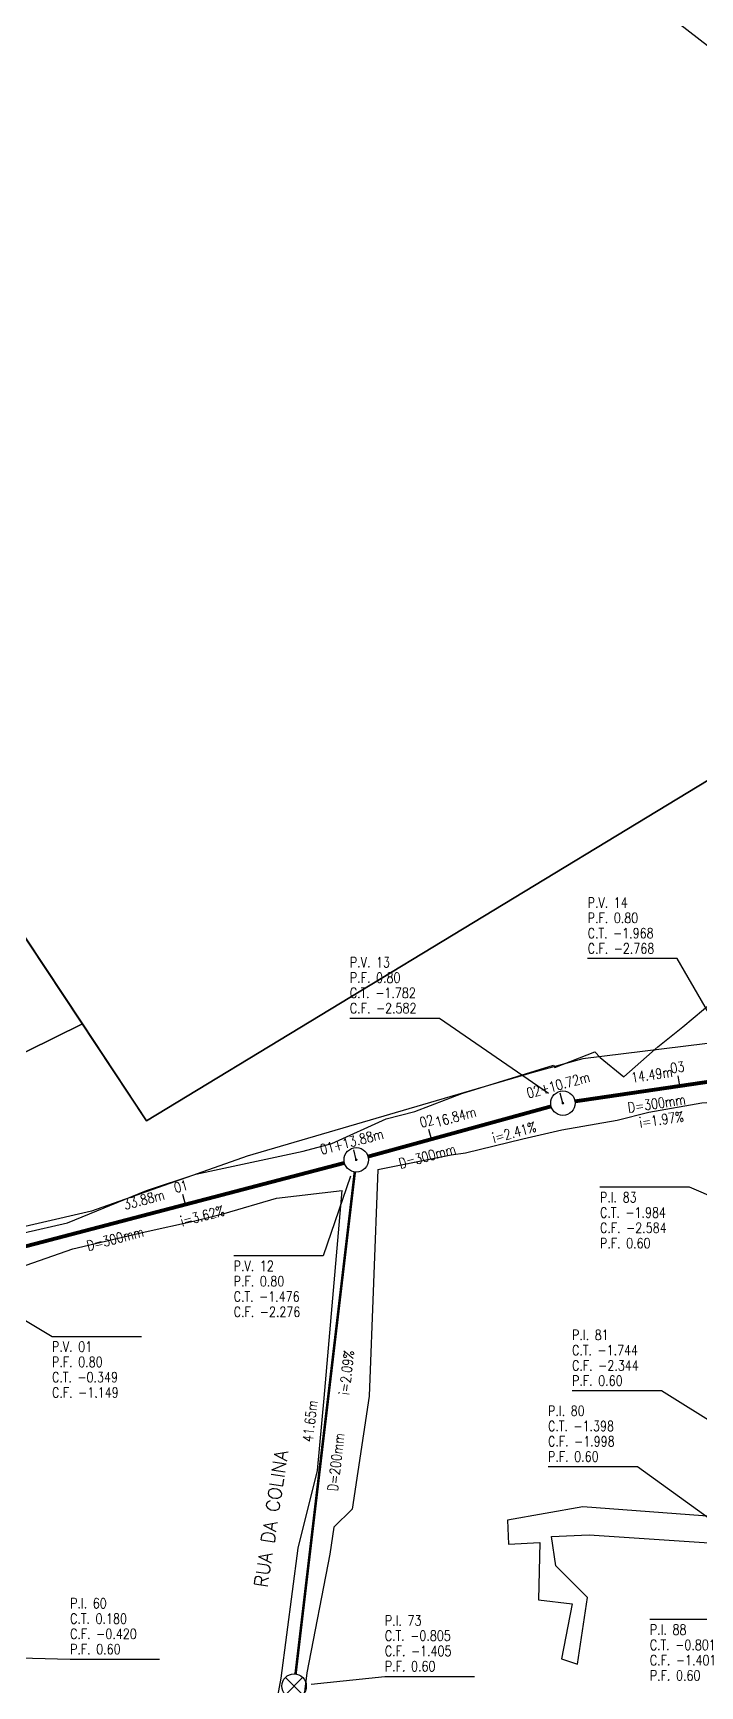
# Model space of a CAD drawing. Extents: x -6997814 to 14282083, y -16 to 289481930.
# Drawn here: x 362555.3 to 362607.7, y 7352522.4 to 7352652.4 of the extents above; entities that cross this region are included whole.
import ezdxf
from ezdxf.enums import TextEntityAlignment as Align

# ---------------------------------------------------------------- set-up
doc = ezdxf.new("R2010")
doc.units = 0
doc.header["$LTSCALE"] = 6.5
doc.layers.get('0').update_dxf_attribs({"linetype": 'CONTINUOUS'})
for name, color, linetype in [('GUIA', 7, 'CONTINUOUS'), ('MURO', 251, 'CONTINUOUS'), ('PONTOS-Caixas - Esgoto_U', 1, 'CONTINUOUS'), ('PONTOS-CAIXAS_U', 1, 'CONTINUOUS'), ('PS_IND_COMPRIMENTO', 7, 'CONTINUOUS'), ('PS_IND_DIAMETRO', 7, 'CONTINUOUS'), ('PS_IND_FLUXO', 3, 'CONTINUOUS'), ('PS_IND_INCLINACAO', 7, 'CONTINUOUS'), ('PS_PONTOS_IDENTIFICACAO_LIN', 7, 'CONTINUOUS'), ('PS_PONTOS_IDENTIFICACAO_TXT', 7, 'CONTINUOUS'), ('QUADRA-DEF', 7, 'CONTINUOUS'), ('T-MARGEM', 7, 'CONTINUOUS'), ('T_Ptos', 7, 'CONTINUOUS'), ('TUBO_PVC', 1, 'CONTINUOUS')]:
    doc.layers.add(name, color=color, linetype=linetype)
doc.styles.add('1-1000  -  RÉGUA 100', font='romans.shx', dxfattribs={"height": 2.5})
doc.styles.add('ROMANS', font='romans.shx')
picture_1 = doc.add_image_def('image1.ecw', size_in_pixel=(49668, 39849))

# ---------------------------------------------------------------- blocks, each defined once
blk = doc.blocks.new('*U12', base_point=(362285.523, 7352579.72))
at = {"layer": 'GUIA'}
blk.add_circle((362285.523, 7352579.72), 0.24, dxfattribs=at)
blk = doc.blocks.new('*U13', base_point=(362285.523, 7352579.72))
at = {"layer": 'GUIA'}
blk.add_circle((362285.523, 7352579.72), 0.24, dxfattribs=at)
blk = doc.blocks.new('*U90', base_point=(4191.731, 1118.971))
for p, q in [((4191.559, 1119.139), (4191.902, 1118.803)), ((4191.898, 1119.143), (4191.563, 1118.8))]:
    blk.add_line(p, q)
blk.add_circle((4191.731, 1118.971), 0.24)
blk = doc.blocks.new('*U355')
at = {"layer": 'T-MARGEM'}
blk.add_line((0, 0), (0, 0.2), dxfattribs=at)
at = {"layer": 'T-MARGEM', "const_width": 0.025, "flags": 128}
blk.add_lwpolyline([(-0.013, 0, 1), (0.013, 0, 1)], format="xyb", close=True, dxfattribs=at)
blk = doc.blocks.new('*U356')
at = {"layer": 'T-MARGEM'}
blk.add_line((0, 0), (0, 0.2), dxfattribs=at)
at = {"layer": 'T-MARGEM', "const_width": 0.025, "flags": 128}
blk.add_lwpolyline([(-0.013, 0, 1), (0.013, 0, 1)], format="xyb", close=True, dxfattribs=at)
blk = doc.blocks.new('*U357')
at = {"layer": 'T-MARGEM'}
blk.add_line((0, 0), (0, 0.2), dxfattribs=at)
at = {"layer": 'T-MARGEM', "const_width": 0.025, "flags": 128}
blk.add_lwpolyline([(-0.013, 0, 1), (0.013, 0, 1)], format="xyb", close=True, dxfattribs=at)
blk = doc.blocks.new('*U358')
at = {"layer": 'T-MARGEM'}
blk.add_line((0, 0), (0, 0.2), dxfattribs=at)
at = {"layer": 'T-MARGEM', "const_width": 0.025, "flags": 128}
blk.add_lwpolyline([(-0.013, 0, 1), (0.013, 0, 1)], format="xyb", close=True, dxfattribs=at)
blk = doc.blocks.new('*U359')
at = {"layer": 'T-MARGEM'}
blk.add_line((0, 0), (0, 0.2), dxfattribs=at)
at = {"layer": 'T-MARGEM', "const_width": 0.025, "flags": 128}
blk.add_lwpolyline([(-0.013, 0, 1), (0.013, 0, 1)], format="xyb", close=True, dxfattribs=at)

msp = doc.modelspace()

# ---------------------------------------------------------------- linework, layer by layer
at = {"layer": 'MURO'}
for points, elevation in [([(362551.1605, 7352557.28121), (362558.05144, 7352558.83628), (362564.26403, 7352561.37602), (362568.13955, 7352562.66635), (362576.56999, 7352564.48452), (362578.81541, 7352565.08684), (362583.08307, 7352567.01549), (362585.341, 7352567.60564), (362589.0422, 7352569.00824), (362596.23424, 7352571.22199), (362596.34599, 7352571.03987), (362599.48707, 7352572.28108), (362599.89498, 7352571.83161), (362601.78078, 7352570.31036), (362604.45142, 7352572.66358), (362606.40676, 7352574.25045), (362610.45615, 7352577.6612)], -1.251), ([(362596.90395, 7352566.14126), (362601.23431, 7352566.91466), (362603.73026, 7352567.54745), (362607.90673, 7352568.26417), (362610.69902, 7352568.46552)], -1.627), ([(362582.44691, 7352563.04409), (362588.19136, 7352564.19478), (362589.31173, 7352564.35562), (362593.82817, 7352565.44932), (362596.90395, 7352566.14126)], -1.5356), ([(362582.44691, 7352563.04409), (362581.75897, 7352545.20792), (362580.41139, 7352536.33019), (362578.98681, 7352534.92631), (362578.66851, 7352532.80122), (362576.85355, 7352523.46931), (362575.85218, 7352515.34992), (362575.60642, 7352498.80733), (362575.60642, 7352498.80733)], -1.5356), ([(362549.7519, 7352502.75804), (362549.06193, 7352502.96748), (362550.83718, 7352495.53163), (362564.02563, 7352496.69077), (362572.82827, 7352497.55876), (362573.41036, 7352500.35805), (362573.435, 7352515.38311), (362574.84156, 7352523.04533), (362576.17535, 7352533.27983), (362577.68442, 7352539.37551), (362578.22291, 7352545.05541), (362579.62014, 7352561.37932)], -0.6418), ([(362549.60416, 7352553.70026), (362558.46527, 7352556.80958), (362564.15239, 7352558.14808), (362567.94877, 7352558.97029), (362570.35214, 7352559.58583), (362574.48053, 7352560.77356), (362579.62014, 7352561.37932)], -0.6418), ([(362609.03415, 7352535.73736), (362598.55348, 7352536.51853), (362592.61375, 7352535.4707), (362592.6926, 7352533.57713), (362595.16118, 7352533.70991), (362595.06663, 7352529.22061), (362597.69702, 7352528.89578), (362597.69702, 7352528.89578), (362596.87395, 7352524.56653)], -1.4945), ([(362596.87395, 7352524.56653), (362598.11561, 7352524.1611), (362598.92505, 7352529.39974), (362596.42536, 7352531.88507), (362596.07802, 7352534.20194), (362599.03283, 7352534.32893), (362609.64129, 7352533.61527), (362610.30765, 7352533.60181), (362614.46261, 7352530.05117), (362614.46261, 7352530.05117)], -1.3581)]:
    msp.add_lwpolyline(points, dxfattribs=dict(at, elevation=elevation))
at = {"layer": 'PS_IND_FLUXO'}
for points in [[(362603.15916, 7352569.15727, 0, 0, 0), (362603.55492, 7352569.21537, 0.8, 0, 0), (362605.13795, 7352569.44778, 0, 0, 0)], [(362587.89434, 7352565.75774, 0, 0, 0), (362588.28009, 7352565.86356, 0.8, 0, 0), (362589.82308, 7352566.28684, 0, 0, 0)], [(362563.38422, 7352559.25417, 0, 0, 0), (362563.7712, 7352559.35541, 0.8, 0, 0), (362565.3191, 7352559.7604, 0, 0, 0)], [(362578.17927, 7352542.11946, 0, 0, 0), (362578.22616, 7352542.5167, 0.8, 0, 0), (362578.41374, 7352544.10567, 0, 0, 0)]]:
    msp.add_lwpolyline(points, format="xyseb", dxfattribs=at)
at = {"layer": 'PS_PONTOS_IDENTIFICACAO_LIN', "linetype": 'Continuous'}
for points in [[(362610.63662, 7352571.53217), (362605.96274, 7352579.61005), (362598.92274, 7352579.61005)], [(362595.8586, 7352569.01972), (362587.27493, 7352574.91446), (362580.23493, 7352574.91446)], [(362580.29627, 7352562.50895), (362578.14655, 7352556.25244), (362571.10655, 7352556.25244)], [(362611.42752, 7352559.69823), (362606.93128, 7352561.64706), (362599.89128, 7352561.64706)], [(362549.13159, 7352554.5215), (362556.82943, 7352549.9112), (362563.86943, 7352549.9112)], [(362609.46279, 7352542.67061), (362604.73908, 7352545.63391), (362597.69908, 7352545.63391)], [(362608.50299, 7352535.57362), (362602.84824, 7352539.67097), (362595.80824, 7352539.67097)], [(362613.50771, 7352530.15994), (362610.84928, 7352527.66898), (362603.80928, 7352527.66898)], [(362551.3102, 7352524.73489), (362558.24805, 7352524.53644), (362565.28805, 7352524.53644)], [(362577.20671, 7352522.57475), (362582.98364, 7352523.19097), (362590.02364, 7352523.19097)]]:
    msp.add_lwpolyline(points, dxfattribs=at)
at = {"layer": 'QUADRA-DEF'}
for points in [[(362394.71394, 7352762.2003), (362417.26397, 7352759.0203), (362424.53397, 7352793.9004), (362571.82415, 7352771.5704), (362536.69414, 7352608.4402), (362559.21417, 7352574.4701), (362531.03414, 7352560.5601), (362497.16409, 7352615.0402), (362458.71405, 7352591.1201), (362439.40402, 7352595.5301), (362393.75396, 7352656.8602), (362378.21394, 7352659.1502), (362394.71394, 7352762.2003)], [(362571.82415, 7352771.5704), (362595.33418, 7352768.1404), (362598.30418, 7352765.0604), (362591.30418, 7352728.4903), (362590.34418, 7352718.3703), (362589.43418, 7352702.2403), (362590.45419, 7352681.2603), (362591.82419, 7352673.8503), (362593.40419, 7352668.7502), (362596.0242, 7352665.1902), (362605.90421, 7352653.2502), (362617.51423, 7352644.2802), (362624.37424, 7352640.6302), (362636.84425, 7352628.5902), (362644.67426, 7352633.0202), (362651.20427, 7352627.5802), (362658.27428, 7352613.4402), (362651.61428, 7352609.0202), (362646.13427, 7352616.5202), (362564.26418, 7352566.8501), (362536.69414, 7352608.4402), (362571.82415, 7352771.5704)], [(362531.03414, 7352560.5601), (362559.21417, 7352574.4701), (362564.26418, 7352566.8501), (362646.13427, 7352616.5202), (362651.61428, 7352609.0202), (362647.40427, 7352606.1602), (362648.32427, 7352604.6202), (362645.39427, 7352602.8702), (362653.63428, 7352589.3002), (362649.49428, 7352583.3902), (362648.37428, 7352581.9902), (362647.06428, 7352580.9502), (362645.50427, 7352580.1601), (362642.25427, 7352579.0001), (362629.00425, 7352575.4801), (362598.55422, 7352571.7401), (362594.54421, 7352570.6301), (362572.15419, 7352564.0901), (362559.94417, 7352559.7501), (362551.51417, 7352557.8201), (362545.19416, 7352557.0201), (362534.04414, 7352555.4301), (362531.03414, 7352560.5601)]]:
    msp.add_lwpolyline(points, close=True, dxfattribs=at)
at = {"layer": 'TUBO_PVC'}
for points, const_width in [([(362597.92843, 7352568.38934), (362610.36868, 7352570.21572)], 0.3), ([(362581.66358, 7352564.04848), (362596.05384, 7352567.9961)], 0.3), ([(362548.89382, 7352555.46293), (362579.8095, 7352563.55164)], 0.3), ([(362575.96745, 7352523.38312), (362580.62556, 7352562.84201)], 0.2)]:
    msp.add_lwpolyline(points, dxfattribs=dict(at, const_width=const_width))

# ---------------------------------------------------------------- block references
at = {"layer": 'PONTOS-Caixas - Esgoto_U', "xscale": 4, "yscale": 4, "zscale": 4}
msp.add_blockref('*U90', (362575.855, 7352522.43056), dxfattribs=at)
at = {"layer": 'PONTOS-CAIXAS_U', "lineweight": -2, "xscale": 4, "yscale": 4, "zscale": 4}
for name, p, rotation in [('*U359', (362606.16367, 7352569.59837), 8.35205061925092), ('*U358', (362596.97941, 7352568.25001), 15.34034398657363), ('*U357', (362586.64396, 7352565.41473), 15.34034398657363), ('*U356', (362580.73801, 7352563.79457), 14.66206836615635), ('*U355', (362567.31402, 7352560.28235), 14.66206836615635)]:
    msp.add_blockref(name, p, dxfattribs=dict(at, rotation=rotation))
at = {"layer": 'PONTOS-CAIXAS_U', "xscale": 4, "yscale": 4, "zscale": 4}
for name, p in [('*U13', (362596.97941, 7352568.25001)), ('*U12', (362580.73801, 7352563.79457))]:
    msp.add_blockref(name, p, dxfattribs=at)

# ---------------------------------------------------------------- texts
at = {"color": 0, "linetype": 'Continuous', "lineweight": 30, "ltscale": 0.8, "style": '1-1000  -  RÉGUA 100'}
msp.add_text('RUA DA COLINA', height=1.0576512, rotation=81.3666507, dxfattribs=at).set_placement((362573.75365, 7352530.13889))
at = {"layer": 'PS_IND_COMPRIMENTO', "style": 'ROMANS', "width": 0.8}
for s, rotation, p in [('14.49m', 8.3520506, (362603.97425, 7352570.4898)), ('16.84m', 15.340344, (362588.54125, 7352567.17954)), ('33.88m', 14.6620684, (362564.04792, 7352560.66821)), ('41.65m', 83.2674036, (362577.10329, 7352543.25342))]:
    msp.add_text(s, height=0.8, rotation=rotation, dxfattribs=at).set_placement(p, align=Align.MIDDLE_CENTER)
at = {"layer": 'PS_IND_DIAMETRO', "style": 'ROMANS', "width": 0.8}
for s, rotation, p in [('D=300mm', 8.3520506, (362604.34726, 7352568.22942)), ('D=300mm', 15.340344, (362586.32164, 7352564.08197)), ('D=300mm', 14.6620684, (362561.79179, 7352557.59713)), ('D=200mm', 83.2674036, (362579.1427, 7352540.03212))]:
    msp.add_text(s, height=0.8, rotation=rotation, dxfattribs=at).set_placement(p, align=Align.MIDDLE_CENTER)
at = {"layer": 'PS_IND_INCLINACAO', "style": 'ROMANS', "width": 0.8}
for s, rotation, p in [('i=1.97%', 8.3520506, (362604.72265, 7352566.96328)), ('i=2.41%', 15.340344, (362593.14938, 7352565.955)), ('i=3.62%', 14.6620684, (362568.64124, 7352559.38921)), ('i=2.09%', 83.2674036, (362579.97273, 7352547.0633))]:
    msp.add_text(s, height=0.8, rotation=rotation, dxfattribs=at).set_placement(p, align=Align.MIDDLE_CENTER)
at = {"layer": 'PS_PONTOS_IDENTIFICACAO_TXT', "style": 'ROMANS', "width": 0.8}
for s, p in [('P.V. 14', (362598.92274, 7352583.61005)), ('P.F. 0.80', (362598.92274, 7352582.41005)), ('C.T. -1.968', (362598.92274, 7352581.21005)), ('C.F. -2.768', (362598.92274, 7352580.01005)), ('P.V. 13', (362580.23493, 7352578.91446)), ('C.T. -1.782', (362580.23493, 7352576.51446)), ('P.F. 0.80', (362580.23493, 7352577.71446)), ('C.F. -2.582', (362580.23493, 7352575.31446)), ('P.I. 83', (362599.89128, 7352560.44706)), ('C.T. -1.984', (362599.89128, 7352559.24706)), ('C.F. -2.584', (362599.89128, 7352558.04706)), ('P.F. 0.60', (362599.89128, 7352556.84706)), ('P.V. 12', (362571.10655, 7352555.05244)), ('P.F. 0.80', (362571.10655, 7352553.85244)), ('C.T. -1.476', (362571.10655, 7352552.65244)), ('C.F. -2.276', (362571.10655, 7352551.45244)), ('P.I. 81', (362597.69908, 7352549.63391)), ('P.V. 01', (362556.82943, 7352548.7112)), ('C.T. -1.744', (362597.69908, 7352548.43391)), ('P.F. 0.80', (362556.82943, 7352547.5112)), ('C.F. -2.344', (362597.69908, 7352547.23391)), ('C.T. -0.349', (362556.82943, 7352546.3112)), ('P.F. 0.60', (362597.69908, 7352546.03391)), ('C.F. -1.149', (362556.82943, 7352545.1112)), ('P.I. 80', (362595.80824, 7352543.67097)), ('C.T. -1.398', (362595.80824, 7352542.47097)), ('C.F. -1.998', (362595.80824, 7352541.27097)), ('P.F. 0.60', (362595.80824, 7352540.07097)), ('P.I. 60', (362558.24805, 7352528.53644)), ('C.T. 0.180', (362558.24805, 7352527.33644)), ('P.I. 73', (362582.98364, 7352527.19097)), ('C.F. -0.420', (362558.24805, 7352526.13644)), ('C.T. -0.805', (362582.98364, 7352525.99097)), ('P.I. 88', (362603.80928, 7352526.46898)), ('P.F. 0.60', (362558.24805, 7352524.93644)), ('C.F. -1.405', (362582.98364, 7352524.79097)), ('C.T. -0.801', (362603.80928, 7352525.26898)), ('P.F. 0.60', (362582.98364, 7352523.59097)), ('C.F. -1.401', (362603.80928, 7352524.06898)), ('P.F. 0.60', (362603.80928, 7352522.86898))]:
    msp.add_text(s, height=0.8, dxfattribs=at).set_placement(p)
at = {"layer": 'PS_PONTOS_IDENTIFICACAO_TXT', "lineweight": -2, "style": 'ROMANS', "width": 0.8}
for s, rotation, p in [('03', 8.3520506, (362606.02813, 7352570.66692)), ('02+10.72m', 15.340344, (362596.71182, 7352569.29153)), ('02', 15.340344, (362586.37637, 7352566.45625)), ('01+13.88m', 14.6620684, (362580.48307, 7352564.8394)), ('01', 14.6620684, (362567.05908, 7352561.32718))]:
    msp.add_text(s, height=0.8, rotation=rotation, dxfattribs=at).set_placement(p, align=Align.CENTER)

# ---------------------------------------------------------------- pictures from other files: only their frames are drawn
at = {"layer": 'T_Ptos'}
image = msp.add_image(picture_1, insert=(362075.72988, 7352287.82708), size_in_units=(689.73754, 553.38147), dxfattribs=dict(at, fade=70))
image.dxf.flags = 15

doc.saveas('drawing.dxf')
